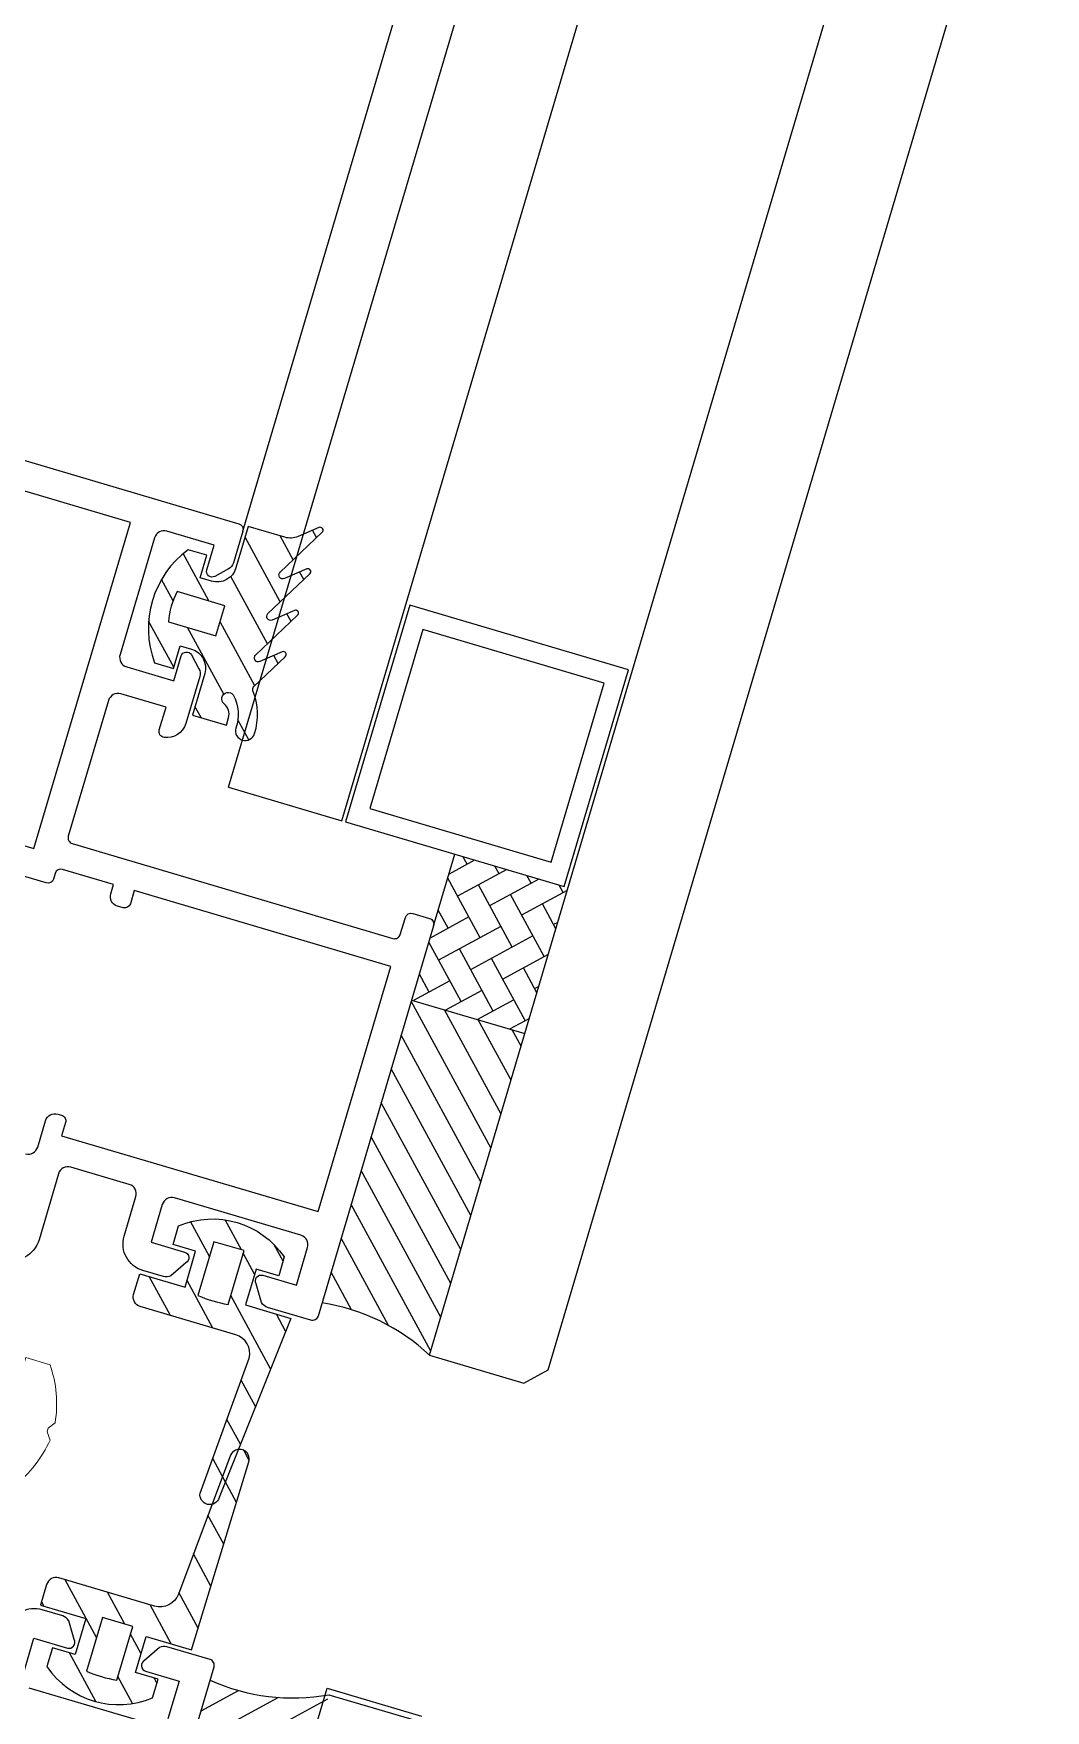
# Model space of a CAD drawing. Header units: millimetres. Extents: x 62878 to 70819, y -67946 to -61850.
# Drawn here: x 67786.4 to 67791.54, y -66260.56 to -66252.04 of the extents above; entities that cross this region are included whole.
import ezdxf

# ---------------------------------------------------------------- set-up
doc = ezdxf.new("R2010")
doc.units = ezdxf.units.MM
doc.layers.add('DOGRAMA', color=171, linetype='Continuous', lineweight=0)
doc.layers.add('DOĞRAMA-yeni', color=40, linetype='Continuous')
pattern_1 = [(118.5057849383402, (67743.4007180496, -66361.05485743697), (-0.1395045678384407, -0.07576303882639554), [])]

# ---------------------------------------------------------------- blocks, each defined once
blk = doc.blocks.new('a2we')
at = {"lineweight": 5, "ltscale": 0.5}
for p, q in [((-196.0144480926461, -415.2868589025547), (-196.5925912144022, -417.2488821181558)), ((-196.0144480926461, -415.2868589025547), (-195.4639709594615, -417.7110762494052)), ((-197.5747968978259, -417.6063757508618), (-196.5747276986959, -417.2423803302317)), ((-194.1582851917165, -418.2620245979042), (-197.5747968978259, -417.6063757508618)), ((-195.1583543907882, -418.6260200186506), (-197.5747968978259, -417.6063757508618)), ((-196.5747276986959, -417.2423803302317), (-194.1582851917165, -418.2620245979042)), ((-197.1143788935161, -419.7428166739272), (-197.1143788935161, -418.4283854465556)), ((-196.8896500078097, -417.895480952812), (-197.0961171580722, -418.3448917148726)), ((-194.1582851917165, -418.2620245979042), (-195.1583543907882, -418.6260200186506)), ((-195.1583543907882, -418.6260200186506), (-194.9264251741961, -419.2953524503964)), ((-194.9154016761394, -420.634479622855), (-194.9154016761394, -419.3608343693425)), ((-198.1144480926461, -420.1068120946153), (-197.1143788935161, -419.7428166739268)), ((-194.9154016761721, -421.4039929561312), (-198.1144480926461, -420.1068120946153)), ((-193.9153324771005, -421.0399975355008), (-198.1144480926461, -420.1068120946153)), ((-197.1143788935161, -419.7428166739268), (-193.9153324771005, -421.0399975355008)), ((-197.1143788935161, -419.7428166739268), (-193.9153324771005, -421.0399975355008)), ((-197.1143788935161, -422.2969096404012), (-197.1143788935162, -420.512330007273)), ((-193.9153324771005, -421.0399975355008), (-194.9154016761721, -421.4039929561312)), ((-194.9154016761721, -423.1885725893157), (-194.9154016761721, -421.4039929561312)), ((-198.1144480926461, -422.6609050610894), (-197.1143788935161, -422.2969096404012)), ((-194.9154016761721, -423.9580859226053), (-198.1144480926461, -422.6609050610894)), ((-193.9153324771005, -423.594090501975), (-198.1144480926461, -422.6609050610894)), ((-197.1143788935161, -422.2969096404012), (-193.9153324771005, -423.594090501975)), ((-197.1143788935161, -422.2969096404012), (-193.9153324771005, -423.594090501975)), ((-197.1143788935161, -424.8510026068752), (-197.1143788935162, -423.0664229737469)), ((-193.9153324771005, -423.594090501975), (-194.9154016761721, -423.9580859226053)), ((-194.9154016761721, -425.7426655557898), (-194.9154016761721, -423.9580859226053)), ((-198.1144480926461, -425.2149980275636), (-197.1143788935161, -424.8510026068752)), ((-194.9154016761721, -426.5121788890793), (-198.1144480926461, -425.2149980275636)), ((-193.9153324771005, -426.1481834684492), (-198.1144480926461, -425.2149980275636)), ((-197.1143788935161, -424.8510026068752), (-193.9153324771005, -426.1481834684492)), ((-197.1143788935161, -424.8510026068752), (-193.9153324771005, -426.1481834684492)), ((-197.1143788935161, -427.3050955733496), (-197.1143788935162, -425.6205159402211)), ((-193.9153324771005, -426.1481834684492), (-194.9154016761721, -426.5121788890793)), ((-194.9154016761721, -428.1967585222638), (-194.9154016761721, -426.5121788890793)), ((-198.1144480926461, -427.669090994038), (-197.1143788935161, -427.3050955733496)), ((-194.9154016761721, -428.9662718555534), (-198.1144480926461, -427.669090994038)), ((-193.9153324771005, -428.6022764349236), (-198.1144480926461, -427.669090994038)), ((-197.1143788935161, -427.3050955733496), (-193.9153324771005, -428.6022764349236)), ((-197.1143788935161, -427.3050955733496), (-193.9153324771005, -428.6022764349236)), ((-197.1143788935161, -429.5591885398237), (-197.1143788935161, -428.0237477951896)), ((-193.9153324771005, -428.6022764349236), (-194.9154016761721, -428.9662718555534)), ((-198.1144480926461, -429.9231839605702), (-197.1143788935161, -429.5591885398237)), ((-197.1143788935161, -429.5591885398237), (-193.9153324771005, -430.8563694013976)), ((-197.1143788935161, -429.5591885398237), (-193.9153324771005, -430.8563694013976)), ((-194.9154016761721, -430.450851488738), (-194.9154016761721, -428.9662718555534)), ((-194.9154016761721, -431.2203648220857), (-198.1144480926461, -429.9231839605702)), ((-193.9153324771005, -430.8563694013976), (-198.1144480926461, -429.9231839605702)), ((-197.1143788935161, -431.8132815063559), (-197.1143788935161, -430.2778407616635)), ((-193.9153324771005, -430.8563694013976), (-194.9154016761721, -431.2203648220857)), ((-194.9154016761721, -432.7049444552304), (-194.9154016761721, -431.2203648220857)), ((-198.1144480926461, -432.177276926986), (-197.1143788935161, -431.8132815063559)), ((-194.9154016761721, -433.4744577885599), (-198.1144480926461, -432.177276926986)), ((-193.9153324771005, -433.1104623678716), (-198.1144480926461, -432.177276926986)), ((-197.1143788935161, -431.8132815063559), (-193.9153324771005, -433.1104623678716)), ((-197.1143788935161, -431.8132815063559), (-193.9153324771005, -433.1104623678716)), ((-197.1143788935161, -434.0673744728301), (-197.1143788935161, -432.5319337281958)), ((-193.9153324771005, -433.1104623678716), (-194.9154016761721, -433.4744577885599)), ((-194.9154016761721, -434.9590374217446), (-194.9154016761721, -433.4744577885599)), ((-198.1144480926461, -434.4313698935184), (-197.1143788935161, -434.0673744728301)), ((-194.9154016761721, -435.7285507550341), (-198.1144480926461, -434.4313698935184)), ((-193.9153324771005, -435.364555334404), (-198.1144480926461, -434.4313698935184)), ((-197.1143788935161, -434.0673744728301), (-193.9153324771005, -435.364555334404)), ((-197.1143788935161, -434.0673744728301), (-193.9153324771005, -435.364555334404)), ((-197.1143788935161, -436.3642339800811), (-197.1143788935161, -434.7860266946118)), ((-193.9153324771005, -435.364555334404), (-194.9154016761721, -435.7285507550341)), ((-194.9154016761721, -437.2558969289955), (-194.9154016761721, -435.7285507550341)), ((-198.1144480926461, -436.7282294008277), (-197.1143788935161, -436.3642339800811)), ((-197.1143788935161, -436.3642339800811), (-193.9153324771005, -437.6614148416551)), ((-197.1143788935161, -436.3642339800811), (-193.9153324771005, -437.6614148416551)), ((-194.9154016761721, -438.0254102623434), (-198.1144480926461, -436.7282294008277)), ((-193.9153324771005, -437.6614148416551), (-198.1144480926461, -436.7282294008277)), ((-197.1143788935161, -438.6610934873901), (-197.1143788935161, -437.1337473134849)), ((-193.9153324771005, -437.6614148416551), (-194.9154016761721, -438.0254102623434)), ((-194.9154016761721, -439.5527564362646), (-194.9154016761721, -438.0254102623434)), ((-198.1144480926461, -439.0250889080787), (-197.1143788935161, -438.6610934873901)), ((-194.9154016761721, -440.3222697695944), (-198.1144480926461, -439.0250889080787)), ((-193.9153324771005, -439.9582743489061), (-198.1144480926461, -439.0250889080787)), ((-197.1143788935161, -438.6610934873901), (-193.9153324771005, -439.9582743489061)), ((-197.1143788935161, -438.6610934873901), (-193.9153324771005, -439.9582743489061)), ((-197.1143788935161, -440.9579529946993), (-197.1143788935161, -439.430606820736)), ((-193.9153324771005, -439.9582743489061), (-194.9154016761721, -440.3222697695944)), ((-194.9154016761721, -441.849615943574), (-194.9154016761721, -440.3222697695944)), ((-198.1144480926461, -441.3219484153295), (-197.1143788935161, -440.9579529946993)), ((-194.9154016761721, -442.6191292769035), (-198.1144480926461, -441.3219484153295)), ((-193.9153324771005, -442.2551338562151), (-198.1144480926461, -441.3219484153295)), ((-197.1143788935161, -440.9579529946993), (-193.9153324771005, -442.2551338562151)), ((-197.1143788935161, -443.2537258831643), (-197.1143788935161, -441.7274663280053)), ((-193.9153324771005, -442.2551338562151), (-194.9154016761721, -442.6191292769035)), ((-198.1144480926461, -443.6177213039109), (-197.1143788935161, -443.2537258831643)), ((-197.1143788935161, -443.2537258831643), (-193.9153324771005, -444.5509067447383)), ((-194.9154016761721, -444.1453888320787), (-194.9154016761721, -442.6191292769035)), ((-194.9154016761721, -444.9149021654266), (-198.1144480926461, -443.6177213039109)), ((-193.9153324771005, -444.5509067447383), (-198.1144480926461, -443.6177213039109)), ((-197.1143788935161, -445.5538642814245), (-197.1143788935161, -444.0232392165685)), ((-193.9153324771005, -444.5509067447383), (-194.9154016761721, -444.9149021654266)), ((-194.9154016761721, -446.4455272302989), (-194.9154016761721, -444.9149021654266)), ((-198.1144480926461, -445.9178597020545), (-197.1143788935161, -445.5538642814245)), ((-193.9153324771005, -446.8510451429402), (-198.1144480926461, -445.9178597020545)), ((-194.9154016761721, -447.2150405636282), (-198.1144480926461, -445.9178597020545)), ((-197.1143788935161, -445.5538642814245), (-193.9153324771005, -446.8510451429402)), ((-197.1143788935161, -445.5538642814245), (-193.9153324771005, -446.8510451429402)), ((-197.1143788935161, -447.8540026795677), (-197.1143788935161, -446.3233776147298)), ((-193.9153324771005, -446.8510451429402), (-194.9154016761721, -447.2150405636282)), ((-194.9154016761721, -448.7456656284821), (-194.9154016761721, -447.2150405636282)), ((-197.1143788935161, -447.8540026795677), (-198.1144480926461, -448.2179981003141)), ((-194.9154016761721, -449.5151789618299), (-198.1144480926461, -448.2179981003141)), ((-198.1144480926461, -448.2179981003141), (-193.9153324771005, -449.1511835411412)), ((-193.9153324771005, -449.1511835411412), (-197.1143788935161, -447.8540026795677)), ((-197.1143788935161, -450.1541410778275), (-197.1143788935161, -448.6235160129718)), ((-193.9153324770423, -449.1511835411412), (-194.9154016761721, -449.5151789618299)), ((-198.1144480926461, -450.5181364984577), (-197.1143788935161, -450.1541410778275)), ((-197.1143788935161, -450.1541410778275), (-193.9153324770423, -451.4513219393434)), ((-194.9154016761723, -451.0458040266858), (-194.9154016761721, -449.5151789618299)), ((-194.9154016761721, -451.8153173600317), (-198.1144480926461, -450.5181364984577)), ((-193.9153324770423, -451.4513219393434), (-198.1144480926461, -450.5181364984577)), ((-197.1143788935161, -453.2868589025547), (-197.1143788935162, -450.9236544111328)), ((-193.9153324770423, -451.4513219393434), (-194.9154016761721, -451.8153173600317)), ((-194.9154016761721, -453.2868589025547), (-194.9154016761721, -451.8153173600317)), ((-192.7980524524961, -453.2868589025547), (-199.230843732796, -453.2868589025547)), ((-199.230843732796, -454.5827171301502), (-199.230843732796, -453.2868589025547)), ((-192.7980524524961, -454.5827171301502), (-192.7980524524961, -453.2868589025547))]:
    blk.add_line(p, q, dxfattribs=at)
blk.add_lwpolyline([(-196.4690204826777, -455.6637351848848), (-196.1125089353335, -455.3998333582319), (-195.9163872499585, -455.3998333582319), (-195.5598757026143, -455.6637351848848)], dxfattribs=at)
for centre, radius, start, end in [((-196.9143788935627, -418.4283854465556), 0.2, 155.3251238657465, 180), ((-195.115401676151, -419.3608343693425), 0.2, 0, 19.11162363728389), ((-195.6603624057317, -449.5292358589606), 6.187568978619671, 234.757305859688, 262.4904896380407), ((-196.3685337795604, -449.5292358589606), 6.187568978619673, 277.5095103619591, 305.2426941403116)]:
    blk.add_arc(centre, radius, start, end, dxfattribs=at)
blk = doc.blocks.new('SPANDREL PAN.92')
at = {"layer": 'DOĞRAMA-yeni', "color": 122, "lineweight": -2}
for p, q in [((36462.86920358452, 28253.93637638953), (36462.38970046639, 28253.79468390666)), ((36488.80837289144, 28166.15534303633), (36462.86920358454, 28253.93637638955))]:
    blk.add_line(p, q, dxfattribs=at)

msp = doc.modelspace()

# ---------------------------------------------------------------- hatches: boundary and pattern name
at = {"layer": 'DOGRAMA', "lineweight": -2}
h = msp.add_hatch(dxfattribs=at)
h.set_pattern_fill('ANSI31', color=256, scale=0.05, angle=73.50578493834035, style=0)
h.set_pattern_definition(pattern_1)
edge = h.paths.add_edge_path(flags=16)
edge.add_arc((67787.47965431264, -66255.06115951121), 0.3999999999968152, 151.9688259059229, 175.0427439716362)
edge.add_line((67787.08115053622, -66255.02659449747), (67787.32270205303, -66255.09811878881))
edge.add_line((67787.32270205303, -66255.09811878881), (67787.36812901858, -66254.94470304386))
edge.add_line((67787.36812901858, -66254.94470304386), (67787.1265775018, -66254.87317875252))
edge = h.paths.add_edge_path()
edge.add_arc((67787.47965431263, -66255.0611595112), 0.4999999999889035, 126.6358872957902, 200.3756825875729)
edge.add_line((67787.01093938982, -66255.23524661906), (67787.10682423037, -66255.26363847255))
edge.add_line((67787.10682423037, -66255.26363847255), (67787.14089445458, -66255.14857666382))
edge.add_line((67787.14089445458, -66255.14857666382), (67787.19842535892, -66255.16561177591))
edge.add_arc((67787.17003350545, -66255.26149661653), 0.1000000000163452, -16.494215049651075, 73.50578495034893, ccw=False)
edge.add_line((67787.26591834606, -66255.28988847), (67787.20345626838, -66255.50083511932))
edge.add_line((67787.20345626838, -66255.50083511932), (67787.37604898144, -66255.55194045558))
edge.add_line((67787.37604898144, -66255.55194045558), (67787.38725791327, -66255.51408570116))
edge.add_arc((67787.32493276689, -66255.49563099637), 0.06500000000312595, 343.5057849229743, 411.9151204385344)
edge.add_arc((67787.38519036067, -66255.41873985733), 0.03268943071974555, 38.07550584096782, 231.9151204503263, ccw=False)
edge.add_arc((67787.23736368617, -66255.49646404565), 0.1992591642977918, -20.84390068965041, 29.422006469532107, ccw=False)
edge.add_arc((67787.47190991884, -66255.58029606116), 0.05002797726471701, 165.020390019246, 342.533626320874)
edge.add_arc((67787.21114128256, -66255.49843067964), 0.323345041232115, 342.5651376650913, 381.8914478191026)
edge.add_arc((67787.52972837105, -66255.37041472609), 0.01999999996795664, 133.5057850600649, 201.8914479506925, ccw=False)
edge.add_line((67787.51595981483, -66255.3559086288), (67787.67555468681, -66255.20442812276))
edge.add_arc((67787.66522826963, -66255.19354854974), 0.01500000002694136, 313.505784946805, 473.5057850104772)
edge.add_line((67787.65924564473, -66255.1797932526), (67787.54633884592, -66255.2289000816))
edge.add_arc((67787.53836201272, -66255.21055968538), 0.02000000002726681, 133.5057849452677, 293.50578494453674, ccw=False)
edge.add_line((67787.5245934565, -66255.19605358804), (67787.73801676446, -66254.99348147346))
edge.add_arc((67787.72769034731, -66254.98260190045), 0.0149999999963509, 313.5057849044397, 473.5057848863643)
edge.add_line((67787.72170772243, -66254.9688466033), (67787.60880092357, -66255.0179534323))
edge.add_arc((67787.60082409039, -66254.9996130361), 0.02000000000811851, 133.505784915031, 293.5057849229349, ccw=False)
edge.add_line((67787.58705553418, -66254.98510693875), (67787.80047884214, -66254.78253482413))
edge.add_arc((67787.79015242499, -66254.77165525113), 0.0149999999963509, 313.5057849044397, 473.5057849085336)
edge.add_line((67787.78416980011, -66254.75789995398), (67787.67126300125, -66254.80700678298))
edge.add_arc((67787.66328616806, -66254.7886663868), 0.02000000000057802, 133.505784973967, 293.50578497779065, ccw=False)
edge.add_line((67787.64951761183, -66254.77416028947), (67787.86294091979, -66254.57158817482))
edge.add_arc((67787.85261450266, -66254.56070860183), 0.01499999997577838, 313.50578490239, 473.5057849085336)
edge.add_line((67787.84663187778, -66254.54695330469), (67787.7412867281, -66254.59277132718))
edge.add_arc((67787.7014025622, -66254.50106934627), 0.09999999996052615, 253.50578494088012, 293.5057849428872, ccw=False)
edge.add_line((67787.67301070874, -66254.59695418683), (67787.48737480323, -66254.54198671338))
edge.add_line((67787.48737480323, -66254.54198671338), (67787.42491272558, -66254.75293336266))
edge.add_arc((67787.32902788499, -66254.72454150919), 0.09999999998843902, 253.5057849456145, 343.50578494561444, ccw=False)
edge.add_line((67787.30063603152, -66254.82042634978), (67787.24310512713, -66254.8033912377))
edge.add_line((67787.24310512713, -66254.8033912377), (67787.27717535131, -66254.68832942899))
edge.add_line((67787.27717535131, -66254.68832942899), (67787.18129051069, -66254.6599375755))
h = msp.add_hatch(dxfattribs=at)
h.set_pattern_fill('AR-HBONE', color=256, scale=0.03, angle=73.50578493834035, style=0)
h.set_pattern_definition([(208.5057849383403, (67755.36413010527, -66242.08220202102), (-0.1627219703923171, 0.04818257311146708), [0.36, -0.12]), (118.5057849383402, (67755.2586778335, -66242.13947171967), (-0.1627219703923171, 0.04818257311146708), [0.3599999999999998, -0.1199999999999999])])
h.paths.add_polyline_path([(67788.466396715, -66256.44840117417), (67788.53737634872, -66256.2086890727), (67789.11268539225, -66256.37904019358), (67788.89308069936, -66257.12068818026), (67788.31777165583, -66256.95033705939)])
h = msp.add_hatch(dxfattribs=at)
h.set_pattern_fill('ANSI31', color=256, scale=0.03999999999999999, angle=73.50578493834035, style=0)
h.set_pattern_definition([(118.5057849383402, (67737.63717179216, -66380.51948007749), (-0.1116036542707525, -0.06061043106111644), [])])
h.paths.add_polyline_path([(67788.26563021832, -66257.22328765863, -0.4142135623420975), (67788.23145412744, -66257.24184823009), (67787.86165023576, -66258.49074827881, -0.1532309010706403), (67788.40856742585, -66258.75698424027), (67788.81457093061, -66257.38583101983)])
h.paths.add_polyline_path([(67788.31777165583, -66256.95033705939), (67788.24706964687, -66257.18911156773, -0.4142135623575963), (67788.26563021832, -66257.22328765863), (67788.81457093061, -66257.38583101983), (67788.89308069936, -66257.12068818026)])
h = msp.add_hatch(dxfattribs=at)
h.set_pattern_fill('ANSI31', color=256, scale=0.05, angle=73.50578493834035, style=0)
h.set_pattern_definition(pattern_1)
edge = h.paths.add_edge_path(flags=16)
edge.add_arc((67787.4966275572, -66257.8391578975), 0.6682513992808851, 246.6301057136102, 260.3814641438912)
edge.add_line((67787.384970955, -66258.49801504122), (67787.46594284652, -66258.22455713149))
edge.add_line((67787.46594284652, -66258.22455713149), (67787.31252710152, -66258.17913016593))
edge.add_line((67787.31252710152, -66258.17913016593), (67787.23155521005, -66258.45258807561))
edge = h.paths.add_edge_path()
edge.add_line((67786.90461995527, -66258.44723917477), (67786.93585099405, -66258.34176585011))
edge.add_line((67786.93585099405, -66258.34176585011), (67787.16597461152, -66258.40990629846))
edge.add_line((67787.16597461152, -66258.40990629846), (67787.21991913315, -66258.22772510136))
edge.add_line((67787.21991913315, -66258.22772510136), (67787.10485732442, -66258.19365487718))
edge.add_line((67787.10485732442, -66258.19365487718), (67787.13324917789, -66258.09777003656))
edge.add_arc((67787.30462659265, -66258.50519338116), 0.4420000000194174, 34.19813682359302, 112.8134330564026, ccw=False)
edge.add_line((67787.67020428524, -66258.25676441607), (67787.64181243174, -66258.3526492567))
edge.add_line((67787.64181243174, -66258.3526492567), (67787.52675062304, -66258.31857903251))
edge.add_line((67787.52675062304, -66258.31857903251), (67787.47280610143, -66258.50076022964))
edge.add_line((67787.47280610143, -66258.50076022964), (67787.70292971883, -66258.568900678))
edge.add_line((67787.70292971883, -66258.568900678), (67787.33980758717, -66259.48033317708))
edge.add_arc((67787.29186516686, -66259.46613725033), 0.05000000001230415, 170.215621730227, 343.50578493435984, ccw=False)
edge.add_line((67787.24259245337, -66259.4576402093), (67787.49267050161, -66258.77129813393))
edge.add_arc((67787.39520198027, -66258.74893997332), 0.09999999999469446, 347.0805144841944, 433.5057849216309)
edge.add_line((67787.42359383378, -66258.65305513273), (67786.9383664488, -66258.5093775218))
edge.add_arc((67786.95256237555, -66258.46143510152), 0.04999999998439798, 163.505784924891, 253.505784924891, ccw=False)
h = msp.add_hatch(dxfattribs=at)
h.set_pattern_fill('ANSI31', color=256, scale=0.05, angle=73.50578493834035, style=0)
h.set_pattern_definition(pattern_1)
edge = h.paths.add_edge_path(flags=16)
edge.add_arc((67786.93080963222, -66259.75003566242), 0.6682513992480652, 246.6301057232677, 260.3814641535238)
edge.add_line((67786.81915303014, -66260.40889280612), (67786.90012492164, -66260.13543489645))
edge.add_line((67786.90012492164, -66260.13543489645), (67786.74670917666, -66260.09000793088))
edge.add_line((67786.74670917666, -66260.09000793088), (67786.66573728519, -66260.36346584055))
edge = h.paths.add_edge_path()
edge.add_line((67786.46259116955, -66259.92244612722), (67786.43136013072, -66260.0279194519))
edge.add_line((67786.43136013072, -66260.0279194519), (67786.66148374813, -66260.09605990026))
edge.add_line((67786.66148374813, -66260.09605990026), (67786.6075392265, -66260.27824109736))
edge.add_line((67786.6075392265, -66260.27824109736), (67786.49247741784, -66260.2441708732))
edge.add_line((67786.49247741784, -66260.2441708732), (67786.46408556434, -66260.34005571376))
edge.add_arc((67786.82966325691, -66260.09162674872), 0.4419999999784385, 214.1981368199726, 292.8134330526491)
edge.add_line((67787.00104067163, -66260.49905009329), (67787.02943252516, -66260.40316525272))
edge.add_line((67787.02943252516, -66260.40316525272), (67786.91437071645, -66260.36909502855))
edge.add_line((67786.91437071645, -66260.36909502855), (67786.96831523805, -66260.18691383142))
edge.add_line((67786.96831523805, -66260.18691383142), (67787.1984388555, -66260.25505427977))
edge.add_line((67787.1984388555, -66260.25505427977), (67787.49083723413, -66259.29929337413))
edge.add_arc((67787.44289481385, -66259.28509744741), 0.04999999997613487, 343.5057849568691, 516.7959481410084)
edge.add_line((67787.39693943996, -66259.265397102), (67787.13227679348, -66259.97080746778))
edge.add_arc((67787.03834875507, -66259.936492404), 0.1000000000031465, 253.5057849296254, 339.9310553664073, ccw=False)
edge.add_line((67787.00995690157, -66260.03237724458), (67786.52472951659, -66259.88869963368))
edge.add_arc((67786.51053358984, -66259.93664205397), 0.04999999999835106, 73.50578492962542, 163.5057849296254)
h = msp.add_hatch(dxfattribs=at)
h.set_pattern_fill('ANSI31', color=256, scale=0.03999999999999999, angle=73.50578493834035, style=0)
h.set_pattern_definition([(208.5057849383403, (67811.60744168614, -66130.707415459), (-0.06061043106111653, 0.1116036542707525), [])])
h.paths.add_polyline_path([(67786.9425698459, -66261.69152123028, 0.4142135623420975), (67786.92400927446, -66261.6573451394), (67787.29381316609, -66260.40844509068, 0.1532309010706403), (67787.89751406314, -66260.48291137103), (67787.49151055829, -66261.85406459148)])
h.paths.add_polyline_path([(67786.83769174613, -66261.9488563101), (67786.90839375506, -66261.71008180176, 0.4142135623575963), (67786.9425698459, -66261.69152123028), (67787.49151055829, -66261.85406459148), (67787.41300078965, -66262.11920743102)])

# ---------------------------------------------------------------- linework, layer by layer
for p, q in [((67787.4596802791, -66254.56507379485), (67799.56665945877, -66213.67743786343)), ((67787.38675826153, -66255.86798683085), (67799.85431398058, -66213.76261342385)), ((67787.96206730515, -66256.03833795176), (67800.42962302413, -66213.93296454476)), ((67788.40856742585, -66258.75698424027), (67801.58024111125, -66214.27366678663)), ((67789.0122683229, -66258.8314505206), (67802.15555015478, -66214.44401790753)), ((67787.38675826153, -66255.86798683085), (67787.96206730515, -66256.03833795176)), ((67788.42948730552, -66256.57305146696), (67788.53737634877, -66256.20868907268)), ((67788.31777165577, -66256.95033705936), (67788.89308069936, -66257.12068818026)), ((67788.31777165577, -66256.95033705936), (67788.89308069936, -66257.12068818026)), ((67788.40856742585, -66258.75698424027), (67788.88799162881, -66258.8989435077)), ((67788.88799162881, -66258.8989435077), (67789.0122683229, -66258.8314505206)), ((67787.89751406314, -66260.48291137103), (67788.3769382661, -66260.62487063844))]:
    msp.add_line(p, q, dxfattribs=at)
at = {"layer": 'DOGRAMA', "lineweight": -2, "ltscale": 0.5}
for points in [[(67784.36152899987, -66253.61641228973), (67787.43943238293, -66254.52779078661, -0.4142135623730951), (67787.45968027905, -66254.56507379485), (67787.4116157103, -66254.72739724148, -0.1991096956269791), (67787.38753206094, -66254.7571331261), (67787.31660735168, -66254.79565137385, -0.6680969080520953), (67787.27599252132, -66254.76276681885), (67787.31338743152, -66254.63647689532), (67787.07367533, -66254.5654972616, 0.4142135623730951), (67787.01153698302, -66254.59924375515), (67786.8355074914, -66255.19372976682, 0.4142135623730951), (67786.86925398494, -66255.25586811388), (67787.10896608642, -66255.3268477476), (67787.14636383584, -66255.20054823555, -0.6680969080520438), (67787.19833540756, -66255.19507885432), (67787.23685365533, -66255.2660035636, -0.1989616347782854), (67787.24086142506, -66255.30406784976), (67787.16987895218, -66255.54378953975, -0.3728392455561729), (67787.05959187011, -66255.6143530962, -0.4568501953068724), (67787.03514726736, -66255.57614833314), (67787.06921749157, -66255.46108652442), (67786.83909387415, -66255.39294607607, 0.4142135623730951), (67786.77695552711, -66255.42669256961), (67786.57253418199, -66256.11706342189, 0.4142135623730951), (67786.5927820781, -66256.15434643012), (67788.22282436823, -66256.63700793935, 0.4142135623730951), (67788.26010737644, -66256.61676004322), (67788.28566004458, -66256.5304636867, -0.4142135623730951), (67788.3229430528, -66256.51021579055), (67788.40923940935, -66256.53576845869, -0.4142135623730951), (67788.42948730552, -66256.57305146696), (67787.84177593832, -66258.5578676672, -0.4142135623730951), (67787.80449293011, -66258.57811556332), (67787.58463857914, -66258.51301588248, -0.1989616347783402), (67787.55489310602, -66258.48892939395), (67787.52686995885, -66258.3928805396, -0.6680475602943508), (67787.56175619017, -66258.34980266403), (67787.73201890165, -66258.40021807827), (67787.78880260859, -66258.20844839708, 0.4142135623730951), (67787.75505611501, -66258.14631005004), (67787.11262768303, -66257.95608463169, 0.4142135623730951), (67787.05048933602, -66257.98983112525), (67786.99370562908, -66258.18160080643), (67787.16396834046, -66258.23201622065, -0.6680475602943992), (67787.16977563547, -66258.28714359885), (67787.09396508877, -66258.35244691506, -0.1991096956271691), (67787.05591039114, -66258.356457524), (67786.95111784883, -66258.32542806731, -0.4142135623730951), (67786.85662766689, -66258.15144069561), (67786.91625055918, -66257.95008253035, 0.4142135623730951), (67786.88250406561, -66257.88794418333), (67786.58526105981, -66257.79992943753, 0.4142135623730951), (67786.52312271277, -66257.8336759311), (67786.42375122552, -66258.16927287314, -0.4142135623730951), (67786.23733618445, -66258.27051235383)], [(67784.12791433785, -66253.74769961069, 0.2621398995659221), (67783.87438430634, -66253.99362582016), (67783.49677265497, -66255.26889420005, 0.4142135623730951), (67783.53051914854, -66255.33103254711), (67783.68393489349, -66255.37645951268), (67783.69813082024, -66255.32851709239, -0.4142135623730951), (67783.76026916725, -66255.29477059882), (67783.77944613536, -66255.30044896952, -0.4142135623730951), (67783.7996940315, -66255.33773197775), (67783.77981973405, -66255.40485136617), (67786.39747588223, -66256.17994896632), (67786.8886549476, -66254.52114122403), (67784.27099879933, -66253.7460436239), (67784.25112450193, -66253.81316301231, -0.4142135623730951), (67784.21384149374, -66253.83341090845), (67784.19466452557, -66253.82773253776, -0.3618128521052944), (67784.15913961062, -66253.77451395408)], [(67786.3406929989, -66260.3869521401), (67786.39747670585, -66260.1951824589), (67786.56773941731, -66260.24559787315, 0.6680475602943992), (67786.60262564864, -66260.20251999762), (67786.574592913, -66260.10646830405, 0.1991096956271691), (67786.54485702838, -66260.0823846547), (67786.44006448609, -66260.05135519801, 0.4142135623730951), (67786.26607711439, -66260.14584537997)], [(67786.72597609632, -66262.32614190255), (67787.31368746352, -66260.34132570225, 0.4142135623730951), (67787.29343956738, -66260.30404269404), (67787.07358521642, -66260.23894301317, 0.1989616347783402), (67787.03552093019, -66260.24295078294), (67786.95971997196, -66260.30825693834, 0.6680475602943508), (67786.96552726699, -66260.36338431652), (67787.13578997843, -66260.41379973076), (67787.07900627147, -66260.60556941196, -0.4142135623730951)], [(67787.01686792442, -66260.6393159055), (67786.37443949244, -66260.44909048713, -0.4142135623730951)]]:
    msp.add_lwpolyline(points, format="xyb", dxfattribs=at)
at = {"layer": 'DOGRAMA', "lineweight": -2}
for points in [[(67787.18129051069, -66254.6599375755, 0.3333333333332296), (67787.01093938982, -66255.23524661906), (67787.10682423037, -66255.26363847255), (67787.14089445458, -66255.14857666382), (67787.19842535892, -66255.16561177591, -0.4142135623730951), (67787.26591834606, -66255.28988847), (67787.20345626838, -66255.50083511932), (67787.37604898144, -66255.55194045558), (67787.38725791327, -66255.51408570116, 0.3076847592325949), (67787.3650265986, -66255.44446963735, -1.128701775595035), (67787.4109234392, -66255.39858030497, -0.2229122392588673), (67787.42358199871, -66255.56736506564, 0.9785310008372164), (67787.51963126953, -66255.59531175946, 0.1732976222504512), (67787.51117053276, -66255.37787171184, -0.3075716929246892), (67787.51595981483, -66255.3559086288), (67787.67555468681, -66255.20442812276, 0.8390996311771624), (67787.65924564473, -66255.1797932526), (67787.54633884592, -66255.2289000816, -0.8390996311772869), (67787.5245934565, -66255.19605358804), (67787.73801676446, -66254.99348147346, 0.8390996311771624), (67787.72170772243, -66254.9688466033), (67787.60880092357, -66255.0179534323, -0.839099631177325), (67787.58705553418, -66254.98510693875), (67787.80047884214, -66254.78253482413, 0.8390996311769768), (67787.78416980011, -66254.75789995398), (67787.67126300125, -66254.80700678298, -0.8390996311770358), (67787.64951761183, -66254.77416028947), (67787.86294091979, -66254.57158817482, 0.8390996311781366), (67787.84663187778, -66254.54695330469), (67787.7412867281, -66254.59277132718, -0.1763269807084491), (67787.67301070874, -66254.59695418683), (67787.48737480323, -66254.54198671338), (67787.42491272558, -66254.75293336266, -0.4142135623728453), (67787.30063603152, -66254.82042634978), (67787.24310512713, -66254.8033912377), (67787.27717535131, -66254.68832942899)], [(67787.1265775018, -66254.87317875252, 0.1010205144335734), (67787.08115053622, -66255.02659449747), (67787.32270205303, -66255.09811878881), (67787.36812901858, -66254.94470304386)], [(67787.1265775018, -66254.87317875252, 0.1010205144335734), (67787.08115053622, -66255.02659449747), (67787.322702053, -66255.09811878881), (67787.36812901858, -66254.94470304386)], [(67786.90461995527, -66258.44723917477), (67786.93585099405, -66258.34176585011), (67787.16597461152, -66258.40990629846), (67787.21991913315, -66258.22772510136), (67787.10485732442, -66258.19365487718), (67787.13324917789, -66258.09777003656, -0.3571428571427583), (67787.67020428524, -66258.25676441607), (67787.64181243174, -66258.3526492567), (67787.52675062304, -66258.31857903251), (67787.47280610143, -66258.50076022964), (67787.70292971883, -66258.568900678), (67787.33980758717, -66259.48033317708, -0.9430953754055073), (67787.24259245337, -66259.4576402093), (67787.49267050161, -66258.77129813393, 0.3960555621610378), (67787.42359383378, -66258.65305513273), (67786.9383664488, -66258.5093775218, -0.4142135623731011)], [(67787.23155521005, -66258.45258807561, 0.0600737299861167), (67787.384970955, -66258.49801504122), (67787.46594284652, -66258.22455713149), (67787.31252710152, -66258.17913016593)], [(67786.46259116955, -66259.92244612722), (67786.43136013072, -66260.0279194519), (67786.66148374813, -66260.09605990026), (67786.6075392265, -66260.27824109736), (67786.49247741784, -66260.2441708732), (67786.46408556434, -66260.34005571376, 0.3571428571427583), (67787.00104067163, -66260.49905009329), (67787.02943252516, -66260.40316525272), (67786.91437071645, -66260.36909502855), (67786.96831523805, -66260.18691383142), (67787.1984388555, -66260.25505427977), (67787.49083723413, -66259.29929337413, 0.9430953754055073), (67787.39693943996, -66259.265397102), (67787.13227679348, -66259.97080746778, -0.3960555621610378), (67787.00995690157, -66260.03237724458), (67786.52472951659, -66259.88869963368, 0.4142135623731011)], [(67786.66573728519, -66260.36346584055, 0.0600737299861167), (67786.81915303014, -66260.40889280612), (67786.90012492164, -66260.13543489645), (67786.74670917666, -66260.09000793088)]]:
    msp.add_lwpolyline(points, format="xyb", close=True, dxfattribs=at)
for points in [[(67789.09350842418, -66256.37336182289), (67789.42001473924, -66255.27068615604), (67788.30775058834, -66254.94134065566), (67787.98124427325, -66256.04401632247)], [(67789.02601543703, -66256.2490851288), (67789.29573804517, -66255.33817914319), (67788.37524357546, -66255.06561734971), (67788.10552096737, -66255.97652333535)]]:
    msp.add_lwpolyline(points, close=True, dxfattribs=at)
at = {"layer": 'DOGRAMA', "linetype": 'ByBlock', "lineweight": -2}
msp.add_lwpolyline([(67786.35513744238, -66257.73178898916, 0.4142135623730951), (67786.41727578943, -66257.69804249561), (67786.45702438428, -66257.56380371875, -0.4142135623730951), (67786.5191627313, -66257.53005722522), (67786.53833969941, -66257.53573559591, -0.4142135623730951), (67786.55858759556, -66257.57301860415), (67786.53871329813, -66257.64013799255), (67787.84274713023, -66258.02626719997), (67788.21184122551, -66256.77976427224), (67786.90780739344, -66256.39363506484), (67786.88793309598, -66256.46075445322, -0.4142135623730951), (67786.85065008778, -66256.48100234939), (67786.82188463563, -66256.47248479334, -0.4142135623730951), (67786.78813814206, -66256.41034644631), (67786.8023340688, -66256.362404026), (67786.5434449992, -66256.28574602159, 0.4142135623730951), (67786.50616199095, -66256.30599391773), (67786.49764443489, -66256.3347593699, -0.4142135623730951), (67786.4603614267, -66256.35500726604), (67786.11517600057, -66256.25279659347, 0.4142135623730951)], format="xyb", dxfattribs=at)
at = {"layer": 'DOGRAMA', "lineweight": -2}
for centre, start, end in [((67787.71093717759, -66259.49522401087), 46.62001722081203, 81.46690824298975), ((67787.7143045565, -66259.48385171368), 245.5446616337695, 280.3915526562474)]:
    msp.add_arc(centre, 1.015719411173231, start, end, dxfattribs=at)

# ---------------------------------------------------------------- block references
at = {"layer": 'DOGRAMA', "linetype": 'ByBlock', "lineweight": -2, "xscale": 0.09999999999876999, "yscale": 0.09999999999876999, "zscale": 0.09999999999876999, "rotation": 73.50578493445082}
msp.add_blockref('a2we', (67748.36674380879, -66227.41202864848), dxfattribs=at)
at = {"layer": 'DOĞRAMA-yeni', "xscale": -1, "rotation": 359.9643240394448}
msp.add_blockref('SPANDREL PAN.92', (104233.1576293525, -94537.0851292083), dxfattribs=at)

doc.saveas('drawing.dxf')
